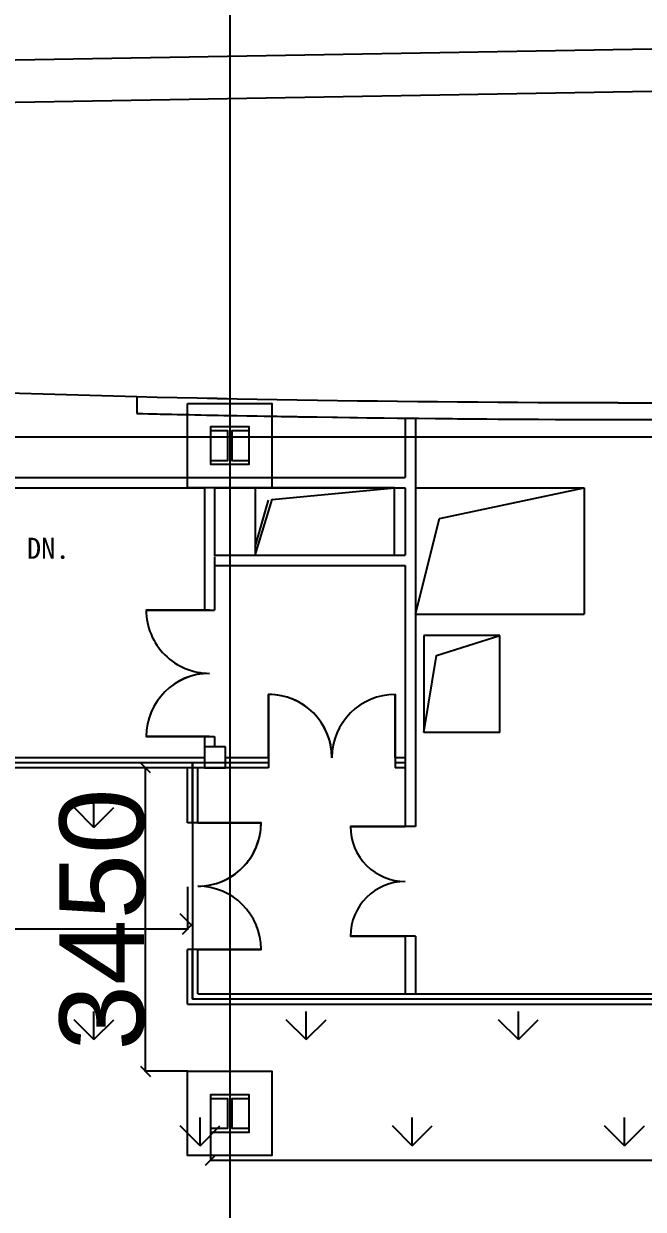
# Model space of a CAD drawing. Header units: inches. Extents: x -449189 to -231461, y -105857 to 48108.
# Drawn here: x -324290 to -316948, y -12643 to 1411 of the extents above; entities that cross this region are included whole.
import ezdxf

# ---------------------------------------------------------------- set-up
doc = ezdxf.new("R2010")
doc.units = ezdxf.units.IN
doc.header["$MEASUREMENT"] = 0
for name, color, linetype in [('DIM', 3, 'Continuous'), ('GRID', 8, 'Continuous'), ('HATCH', 90, 'Continuous'), ('L08-DR', 1, 'Continuous'), ('WALL', 255, 'Continuous')]:
    doc.layers.add(name, color=color, linetype=linetype)
doc.styles.add('BLKBLD', font='STXIHEI.TTF', dxfattribs={"height": 0.45})
doc.styles.get("Standard").update_dxf_attribs({"font": 'arial.ttf'})
doc.dimstyles.new('DIM-200MM', dxfattribs={"dimtxt": 1000, "dimasz": 120, "dimexe": 10, "dimexo": 10, "dimgap": 0.7, "dimtad": 1, "dimdec": 0, "dimrnd": 5, "dimzin": 1, "dimdsep": 46, "dimtxsty": 'Standard', "dimblk": 'OBLIQUE', "dimcen": 0.5, "dimdle": 1, "dimclrd": 256, "dimclre": 256, "dimclrt": 7, "dimaunit": 1, "dimadec": 0, "dimazin": 0, "dimtfac": 1, "dimtdec": 0, "dimtix": 1, "dimtmove": 2, "dimatfit": 3, "dimfxl": 0, "dimtolj": 1, "dimtzin": 1, "dimarcsym": 0})

# ---------------------------------------------------------------- blocks, each defined once
blk = doc.blocks.new('C1')
at = {"layer": 'L08-DR'}
blk.add_lwpolyline([(-500, 500), (500, 500), (500, -500), (-500, -500)], close=True, dxfattribs=at)
blk = doc.blocks.new('_Oblique')
at = {"color": 0, "linetype": 'ByBlock', "lineweight": -2}
blk.add_line((-0.5, -0.5), (0.5, 0.5), dxfattribs=at)
blk = doc.blocks.new('*D152')
at = {"layer": 'DEFPOINTS', "color": 0, "transparency": 16777216}
for p in [(-333448, -7410), (-322348, -7416), (-322348, -9320)]:
    blk.add_point(p, dxfattribs=at)
at = {"layer": 'DIM', "lineweight": -2, "transparency": 16777216}
for p, q in [((-333448, -8820), (-333448, -9330)), ((-322348, -8820), (-322348, -9330)), ((-333449, -9320), (-322347, -9320))]:
    blk.add_line(p, q, dxfattribs=at)
at = {"layer": 'DIM', "lineweight": -2, "transparency": 16777216, "xscale": 120, "yscale": 120, "zscale": 120, "rotation": 180}
blk.add_blockref('_Oblique', (-333448, -9320), dxfattribs=at)
at = {"layer": 'DIM', "lineweight": -2, "transparency": 16777216, "xscale": 120, "yscale": 120, "zscale": 120}
blk.add_blockref('_Oblique', (-322348, -9320), dxfattribs=at)
at = {"layer": 'DIM', "color": 7, "transparency": 16777216, "insert": (-327898, -8809), "char_height": 1000, "attachment_point": 5}
blk.add_mtext('\\A1;11100', dxfattribs=at)
blk = doc.blocks.new('*D153')
at = {"layer": 'DEFPOINTS', "color": 0, "transparency": 16777216}
for p in [(-322078, -10210), (-287948, -10210), (-287948, -12062)]:
    blk.add_point(p, dxfattribs=at)
at = {"layer": 'DIM', "lineweight": -2, "transparency": 16777216}
for p, q in [((-322078, -11562), (-322078, -12072)), ((-287948, -11562), (-287948, -12072)), ((-322079, -12062), (-287947, -12062))]:
    blk.add_line(p, q, dxfattribs=at)
at = {"layer": 'DIM', "lineweight": -2, "transparency": 16777216, "xscale": 120, "yscale": 120, "zscale": 120, "rotation": 180}
blk.add_blockref('_Oblique', (-322078, -12062), dxfattribs=at)
at = {"layer": 'DIM', "lineweight": -2, "transparency": 16777216, "xscale": 120, "yscale": 120, "zscale": 120}
blk.add_blockref('_Oblique', (-287948, -12062), dxfattribs=at)
at = {"layer": 'DIM', "color": 7, "transparency": 16777216, "insert": (-305013, -11550), "char_height": 1000, "attachment_point": 5}
blk.add_mtext('\\A1;34130', dxfattribs=at)
blk = doc.blocks.new('*D214')
at = {"layer": 'DEFPOINTS', "color": 0, "transparency": 16777216}
for p in [(-322847, -7410), (-321848, -7410), (-321848, -11007)]:
    blk.add_point(p, dxfattribs=at)
at = {"layer": 'DIM', "lineweight": -2, "transparency": 16777216}
for p, q in [((-322347, -7410), (-322857, -7410)), ((-322847, -11008), (-322847, -7409)), ((-322347, -11007), (-322857, -11007))]:
    blk.add_line(p, q, dxfattribs=at)
at = {"layer": 'DIM', "lineweight": -2, "transparency": 16777216, "xscale": 120, "yscale": 120, "zscale": 120}
for p, rotation in [((-322847, -7410), 90), ((-322847, -11007), 270)]:
    blk.add_blockref('_Oblique', p, dxfattribs=dict(at, rotation=rotation))
at = {"layer": 'DIM', "color": 7, "transparency": 16777216, "insert": (-323359, -9208), "char_height": 1000, "attachment_point": 5, "rotation": 90}
blk.add_mtext('\\A1;3450', dxfattribs=at)

msp = doc.modelspace()

# ---------------------------------------------------------------- hatches: boundary and pattern name
at = {"layer": 'HATCH'}
h = msp.add_hatch(dxfattribs=at)
h.set_pattern_fill('GRASS', color=141, scale=70, style=0)
h.set_pattern_definition([(90, (-380034.3, -67208.1), (-1257.235, 1257.235), [333.375, -2181.095]), (45, (-380034.3, -67208.1), (-1257.236, 1257.236), [333.375, -1444.625]), (135, (-380034.3, -67208.1), (-1257.236, -1257.236), [333.375, -1444.625])])
edge = h.paths.add_edge_path()
edge.add_line((-340288.2071, -11298.8439), (-336119.2455, -9723.545))
edge.add_line((-336119.2455, -9723.545), (-335508.3507, -9497.5812))
edge.add_line((-335508.3507, -9497.5812), (-335512.444, -2505.503))
edge.add_line((-335512.444, -2505.503), (-334540.4625, -2573.9117))
edge.add_line((-334540.4625, -2573.9117), (-333854.8554, -2620.0794))
edge.add_line((-333854.8554, -2620.0794), (-333388.2316, -2650.4541))
edge.add_line((-333388.2316, -2650.4541), (-333388.2149, -7349.5129))
edge.add_line((-333388.2149, -7349.5129), (-332068.2238, -7349.5128))
edge.add_line((-332068.2238, -7349.5128), (-332068.2228, -7069.5141))
edge.add_line((-332068.2228, -7069.5141), (-331148.2187, -7069.5112))
edge.add_line((-331148.2187, -7069.5112), (-331148.2187, -7349.5128))
edge.add_line((-331148.2187, -7349.5128), (-322288.2304, -7346.1635))
edge.add_line((-322288.2304, -7346.1635), (-322288.2225, -9562.3965))
edge.add_line((-322288.2225, -9562.3965), (-322288.2204, -10149.5262))
edge.add_line((-322288.2204, -10149.5262), (-311588.2352, -10149.5262))
edge.add_line((-311588.2352, -10149.5262), (-288008.221, -10149.5262))
edge.add_line((-288008.221, -10149.5262), (-288008.2228, -6519.5143))
edge.add_line((-288008.2228, -6519.5143), (-285608.2221, -6519.5142))
edge.add_line((-285608.2221, -6519.5142), (-285608.2214, -7289.542))
edge.add_line((-285608.2214, -7289.542), (-285448.2202, -7289.5149))
edge.add_line((-285448.2202, -7289.5149), (-285448.2432, -16605.3066))
edge.add_line((-285448.2432, -16605.3066), (-290895.3777, -16605.3066))
edge.add_line((-290895.3777, -16605.3066), (-289343.3241, -18123.0736))
edge.add_line((-289343.3241, -18123.0736), (-289343.3241, -21992.1764))
edge.add_line((-289343.3241, -21992.1764), (-290467.0658, -23134.5311))
edge.add_line((-290467.0658, -23134.5311), (-290498.1914, -37040.7856))
edge.add_line((-290498.1914, -37040.7856), (-289343.3241, -38157.4688))
edge.add_line((-289343.3241, -38157.4688), (-289346.7413, -41660.7129))
edge.add_line((-289346.7413, -41660.7129), (-290789.917, -43073.7458))
edge.add_line((-290789.917, -43073.7458), (-285498.3181, -43073.7458))
edge.add_line((-285498.3181, -43073.7458), (-285496.0031, -43115.8086))
edge.add_line((-285496.0031, -43115.8086), (-282687.0942, -45909.9083))
edge.add_line((-282687.0942, -45909.9083), (-276970.3509, -45904.7619))
edge.add_line((-276970.3509, -45904.7619), (-276970.3509, -48029.5128))
edge.add_line((-276970.3509, -48029.5128), (-285608.318, -48029.5128))
edge.add_line((-285608.318, -48029.5128), (-285608.3181, -52836.7162))
edge.add_line((-285608.3181, -52836.7162), (-286348.3155, -53015.517))
edge.add_line((-286348.3155, -53015.517), (-286516.7891, -53055.0808))
edge.add_line((-286516.7891, -53055.0808), (-287110.9356, -53191.2398))
edge.add_line((-287110.9356, -53191.2398), (-287636.3392, -53307.2906))
edge.add_line((-287636.3392, -53307.2906), (-288280.2221, -53443.9679))
edge.add_line((-288280.2221, -53443.9679), (-288782.4444, -53546.3581))
edge.add_line((-288782.4444, -53546.3581), (-289192.7738, -53627.2828))
edge.add_line((-289192.7738, -53627.2828), (-289609.1348, -53706.8959))
edge.add_line((-289609.1348, -53706.8959), (-290101.9463, -53797.883))
edge.add_line((-290101.9463, -53797.883), (-290653.7187, -53895.5982))
edge.add_line((-290653.7187, -53895.5982), (-291270.1366, -53999.5884))
edge.add_line((-291270.1366, -53999.5884), (-291699.1627, -54068.7553))
edge.add_line((-291699.1627, -54068.7553), (-292231.0385, -54150.8586))
edge.add_line((-292231.0385, -54150.8586), (-292875.9103, -54245.011))
edge.add_line((-292875.9103, -54245.011), (-293705.8929, -54357.525))
edge.add_line((-293705.8929, -54357.525), (-293995.7321, -54394.5262))
edge.add_line((-293995.7321, -54394.5262), (-294408.3241, -54445.1592))
edge.add_line((-294408.3241, -54445.1592), (-294408.3241, -53539.5795))
edge.add_line((-294408.3241, -53539.5795), (-300783.3181, -53539.5795))
edge.add_line((-300783.3181, -53539.5795), (-300783.3181, -54926.0554))
edge.add_line((-300783.3181, -54926.0554), (-300984.5052, -54932.0826))
edge.add_line((-300984.5052, -54932.0826), (-301461.242, -54944.1408))
edge.add_line((-301461.242, -54944.1408), (-302594.0659, -54960.253))
edge.add_line((-302594.0659, -54960.253), (-303474.0513, -54960.5922))
edge.add_line((-303474.0513, -54960.5922), (-304791.0427, -54941.2082))
edge.add_line((-304791.0427, -54941.2082), (-305176.7692, -54931.0136))
edge.add_line((-305176.7692, -54931.0136), (-305783.1151, -54910.8475))
edge.add_line((-305783.1151, -54910.8475), (-307476.4691, -54827.6872))
edge.add_line((-307476.4691, -54827.6872), (-308341.0607, -54769.9499))
edge.add_line((-308341.0607, -54769.9499), (-309838.7068, -54645.4082))
edge.add_line((-309838.7068, -54645.4082), (-310626.0552, -54567.4147))
edge.add_line((-310626.0552, -54567.4147), (-311469.8373, -54474.2138))
edge.add_line((-311469.8373, -54474.2138), (-312374.1162, -54363.242))
edge.add_line((-312374.1162, -54363.242), (-312476.3441, -54349.9727))
edge.add_line((-312476.3441, -54349.9727), (-312636.4866, -54328.8898))
edge.add_line((-312636.4866, -54328.8898), (-313090.9646, -54256.5062))
edge.add_line((-313090.9646, -54256.5062), (-313685.9245, -54148.7118))
edge.add_line((-313685.9245, -54148.7118), (-314664.5903, -53966.3051))
edge.add_line((-314664.5903, -53966.3051), (-315582.5073, -53789.4467))
edge.add_line((-315582.5073, -53789.4467), (-316457.9292, -53615.551))
edge.add_line((-316457.9292, -53615.551), (-317680.8645, -53364.051))
edge.add_line((-317680.8645, -53364.051), (-318715.3535, -53143.471))
edge.add_line((-318715.3535, -53143.471), (-319826.7598, -52898.452))
edge.add_line((-319826.7598, -52898.452), (-320519.3217, -52741.5431))
edge.add_line((-320519.3217, -52741.5431), (-321348.3155, -52549.4388))
edge.add_line((-321348.3155, -52549.4388), (-322096.6306, -52372.0072))
edge.add_line((-322096.6306, -52372.0072), (-322919.3065, -52172.5226))
edge.add_line((-322919.3065, -52172.5226), (-323528.6676, -52021.7675))
edge.add_line((-323528.6676, -52021.7675), (-324690.0906, -51727.3435))
edge.add_line((-324690.0906, -51727.3435), (-325741.8803, -51452.6499))
edge.add_line((-325741.8803, -51452.6499), (-326607.9305, -51220.6831))
edge.add_line((-326607.9305, -51220.6831), (-327359.6197, -51015.094))
edge.add_line((-327359.6197, -51015.094), (-328180.0259, -50786.18))
edge.add_line((-328180.0259, -50786.18), (-328941.3725, -50569.4966))
edge.add_line((-328941.3725, -50569.4966), (-329798.6195, -50320.5956))
edge.add_line((-329798.6195, -50320.5956), (-330205.1413, -50200.4623))
edge.add_line((-330205.1413, -50200.4623), (-330652.2059, -50066.5422))
edge.add_line((-330652.2059, -50066.5422), (-331102.5812, -49929.7113))
edge.add_line((-331102.5812, -49929.7113), (-331377.8045, -49845.1432))
edge.add_line((-331377.8045, -49845.1432), (-331988.6519, -49654.8606))
edge.add_line((-331988.6519, -49654.8606), (-333136.6276, -49287.5546))
edge.add_line((-333136.6276, -49287.5546), (-333995.7574, -49004.3186))
edge.add_line((-333995.7574, -49004.3186), (-334680.7346, -48773.3357))
edge.add_line((-334680.7346, -48773.3357), (-335777.3888, -48393.9214))
edge.add_line((-335777.3888, -48393.9214), (-336572.2598, -48111.4636))
edge.add_line((-336572.2598, -48111.4636), (-337362.1185, -47824.53))
edge.add_line((-337362.1185, -47824.53), (-338274.9824, -47485.0795))
edge.add_line((-338274.9824, -47485.0795), (-339501.5617, -47015.6204))
edge.add_line((-339501.5617, -47015.6204), (-340348.3181, -46674.0196))
edge.add_line((-340348.3181, -46674.0196), (-340924.1168, -46451.7427))
edge.add_line((-340924.1168, -46451.7427), (-341956.4836, -46029.3034))
edge.add_line((-341956.4836, -46029.3034), (-343181.5851, -45513.3685))
edge.add_line((-343181.5851, -45513.3685), (-344012.137, -45154.455))
edge.add_line((-344012.137, -45154.455), (-344856.511, -44781.9126))
edge.add_line((-344856.511, -44781.9126), (-345617.4163, -44439.52))
edge.add_line((-345617.4163, -44439.52), (-346395.6587, -44082.7138))
edge.add_line((-346395.6587, -44082.7138), (-347363.8794, -43629.3731))
edge.add_line((-347363.8794, -43629.3731), (-348780.7275, -42888.3236))
edge.add_line((-348780.7275, -42888.3236), (-349298.3176, -42888.3236))
edge.add_line((-349298.3176, -42888.3236), (-349298.3135, -15241.5566))
edge.add_line((-349298.3135, -15241.5566), (-345735.4049, -13623.97))
edge.add_line((-345735.4049, -13623.97), (-344247.3098, -12964.3974))
edge.add_line((-344247.3098, -12964.3974), (-342967.66, -12411.9553))
edge.add_line((-342967.66, -12411.9553), (-342295.9956, -12127.3872))
edge.add_line((-342295.9956, -12127.3872), (-341103.1645, -11631.0893))
edge.add_line((-341103.1645, -11631.0893), (-340288.2156, -11298.6419))

# ---------------------------------------------------------------- linework, layer by layer
at = {"color": 5}
for points in [[(-340288.2071, -11298.8439), (-336119.2455, -9723.545), (-335508.3507, -9497.5812), (-335512.444, -2505.503), (-334540.4625, -2573.9117), (-333854.8554, -2620.0794), (-333388.2316, -2650.4541), (-333388.2149, -7349.5129), (-332068.2238, -7349.5128), (-332068.2228, -7069.5141), (-331148.2187, -7069.5112), (-331148.2187, -7349.5128), (-322288.2304, -7346.1635), (-322288.2304, -7346.1635), (-322288.2225, -9562.3965), (-322288.2204, -10149.5262), (-311588.2352, -10149.5262), (-288008.221, -10149.5262)], [(-334540.2136, -2573.9117), (-333854.6065, -2620.0794), (-333387.9828, -2650.4541), (-333387.966, -7349.5129), (-332067.9749, -7349.5128), (-332067.9739, -7069.5141), (-331147.9698, -7069.5112), (-331147.9698, -7349.5128), (-322287.9815, -7346.1635), (-322287.9815, -7346.1635), (-322287.9736, -9562.3965), (-322287.9716, -10149.5262), (-311587.9864, -10149.5262), (-288007.9721, -10149.5262)]]:
    msp.add_lwpolyline(points, dxfattribs=at)
at = {"layer": 'GRID'}
for p, q in [((-321848.203, 3188.9239), (-321848.203, -66985.2816)), ((-366848.203, -3485.2816), (-267848.203, -3485.2816))]:
    msp.add_line(p, q, dxfattribs=at)
at = {"layer": 'WALL', "color": 0}
for p, q in [((-358347.963, 395.1051), (-315347.9542, 1137.199)), ((-356181.1862, -67.5751), (-315347.9542, 637.1246)), ((-325151.1823, -2947.4648), (-322947.9627, -3009.0321)), ((-325151.1737, -2947.6669), (-322947.9542, -3009.2342)), ((-322947.9627, -3009.0321), (-322947.9627, -3209.0937)), ((-322947.9542, -3009.2342), (-322947.9542, -3209.2957)), ((-319767.9643, -3264.691), (-319767.9641, -3969.715)), ((-319767.9621, -3263.2486), (-319767.9641, -3969.715)), ((-319647.9621, -3264.6433), (-319647.9762, -8105.9322)), ((-319647.9643, -3266.0858), (-319647.9738, -7283.7487)), ((-330667.9697, -3969.714), (-319767.9641, -3969.715)), ((-330667.9697, -3969.714), (-319767.9641, -3969.715)), ((-330547.9693, -4089.7139), (-322147.9631, -4089.7148)), ((-330547.9693, -4089.7139), (-322147.9631, -4089.7148)), ((-322147.9631, -4089.7148), (-322147.9657, -5539.7145)), ((-322147.9631, -4089.7148), (-322147.9657, -5539.7145)), ((-322147.9545, -4089.9169), (-322147.9571, -5539.9166)), ((-322027.9631, -4089.7148), (-322027.9647, -4889.73)), ((-322027.9631, -4089.7148), (-319767.9645, -4089.715)), ((-322027.9631, -4089.7148), (-319767.9645, -4089.715)), ((-322027.9545, -4089.9169), (-322027.9559, -4789.9283)), ((-322027.9457, -4095.8832), (-322027.9474, -4895.8984)), ((-321547.9522, -4089.9331), (-321547.9537, -4789.9297)), ((-319767.9645, -4089.715), (-319767.9668, -4889.7349)), ((-319767.9645, -4089.715), (-319767.9668, -4889.7349)), ((-319647.9645, -4089.7283), (-319647.9688, -5589.7283)), ((-319647.9645, -4089.7283), (-317647.9645, -4089.7283)), ((-319362.6577, -4454.4248), (-317647.9645, -4089.7283)), ((-317647.9645, -4089.7283), (-317647.9688, -5589.7283)), ((-321547.9537, -4789.9297), (-321390.3061, -4235.273)), ((-319647.9688, -5589.7283), (-319362.6577, -4454.4248)), ((-322027.9647, -4889.73), (-319767.9668, -4889.7349)), ((-322027.9647, -4889.73), (-319767.9668, -4889.7349)), ((-322027.9563, -4909.9283), (-322027.9571, -5539.9169)), ((-322027.965, -5009.73), (-322027.9657, -5539.7149)), ((-322027.965, -5009.73), (-322027.9657, -5539.7149)), ((-322027.965, -5009.73), (-319767.9672, -5009.735)), ((-322027.965, -5009.73), (-319767.9672, -5009.735)), ((-319767.9672, -5009.735), (-319767.9762, -8105.9322)), ((-319767.9672, -5009.735), (-319767.9738, -7289.7151)), ((-322147.9657, -5539.7145), (-322027.9657, -5539.7149)), ((-322147.9657, -5539.7145), (-322027.9657, -5539.7149)), ((-322147.9571, -5539.9166), (-322027.9571, -5539.9169)), ((-319647.9688, -5589.7283), (-317647.9688, -5589.7283)), ((-319547.9688, -5839.7283), (-319547.9688, -6989.7283)), ((-318647.9688, -5839.7283), (-319547.9688, -5839.7283)), ((-318647.9688, -6989.7283), (-318647.9688, -5839.7283)), ((-318647.9688, -6989.7283), (-319547.9688, -6989.7283)), ((-322147.97, -7039.7145), (-322147.9712, -7159.7148)), ((-322147.97, -7039.7145), (-322147.9712, -7159.7148)), ((-322147.97, -7039.7145), (-322027.97, -7039.7149)), ((-322147.97, -7039.7145), (-322027.97, -7039.7149)), ((-322147.9614, -7039.9166), (-322147.9626, -7159.9169)), ((-322147.9614, -7039.9166), (-322027.9614, -7039.9169)), ((-322147.9601, -7159.9171), (-322147.9601, -7409.9171)), ((-321897.9601, -7159.9171), (-322147.9601, -7159.9171)), ((-322027.97, -7039.7149), (-322027.9712, -7159.7151)), ((-322027.97, -7039.7149), (-322027.9712, -7159.7151)), ((-322027.9614, -7039.9169), (-322027.9626, -7159.9171)), ((-321897.9601, -7409.9171), (-321897.9601, -7159.9171)), ((-322147.9687, -7289.7148), (-330547.9594, -7289.714)), ((-322147.9687, -7289.7148), (-330547.9594, -7289.714)), ((-321387.9738, -7289.7149), (-321897.9687, -7289.7149)), ((-321387.9738, -7289.7149), (-321897.9687, -7289.7149)), ((-321387.9652, -7289.917), (-321897.9601, -7289.9169)), ((-321387.9738, -7289.7149), (-321387.9741, -7409.7147)), ((-321387.9738, -7289.7149), (-321387.9741, -7409.7147)), ((-321387.9652, -7289.917), (-321387.9655, -7409.9168)), ((-319887.9738, -7289.7151), (-319887.9741, -7409.7147)), ((-319887.9738, -7289.7151), (-319887.9741, -7409.7147)), ((-319767.9738, -7289.7151), (-319887.9738, -7289.7151)), ((-319767.9738, -7289.7151), (-319887.9738, -7289.7151)), ((-319887.9258, -7289.7151), (-319887.9261, -7409.7147)), ((-319767.9258, -7289.7151), (-319887.9258, -7289.7151)), ((-321387.9741, -7409.7147), (-331207.9612, -7409.7149)), ((-321387.9741, -7409.7147), (-331207.9612, -7409.7149)), ((-321387.9741, -7349.7147), (-331147.9612, -7349.7149)), ((-322347.9704, -8062.7472), (-322347.9727, -7415.5865)), ((-322287.9704, -8062.747), (-322287.9729, -7346.3656)), ((-322227.9704, -8062.7472), (-322227.9727, -7415.5861)), ((-322147.9601, -7409.9171), (-321897.9601, -7409.9171)), ((-319767.9741, -7349.7147), (-319887.9741, -7349.7147)), ((-319767.9741, -7409.7147), (-319887.9741, -7409.7147)), ((-319767.9741, -7409.7147), (-319887.9741, -7409.7147)), ((-319767.9261, -7409.7147), (-319887.9261, -7409.7147)), ((-319768.0221, -7343.7487), (-319768.0221, -7349.7147)), ((-319767.9741, -7403.7487), (-319767.9741, -7409.7147)), ((-319767.9741, -7403.7487), (-319767.9741, -7409.7147)), ((-319767.9261, -7403.7487), (-319767.9261, -7409.7147)), ((-322227.9655, -8062.7472), (-322347.9704, -8062.7472)), ((-319647.9762, -8105.9322), (-319767.9836, -8105.9322)), ((-319768.1608, -9406.3541), (-319768.1628, -10089.5098)), ((-319647.8932, -9406.5727), (-319767.8932, -9406.5727)), ((-319647.9799, -9406.5727), (-319647.9819, -10089.7283)), ((-322347.9627, -10209.7283), (-322347.9651, -9562.5986)), ((-322227.7678, -9562.5986), (-322347.9651, -9562.5986)), ((-322287.963, -10149.7283), (-322287.9651, -9562.5984)), ((-322227.9632, -10089.7283), (-322227.9651, -9562.5986)), ((-322227.9632, -10089.7283), (-288067.9635, -10089.7283)), ((-322347.9627, -10209.7283), (-287947.9635, -10209.7283)), ((-322287.963, -10149.7283), (-287947.9635, -10149.7283))]:
    msp.add_line(p, q, dxfattribs=at)
for points in [[(-322347.9542, -3089.9304), (-321347.9542, -3089.9304), (-321347.9542, -4089.9304), (-322347.9542, -4089.9304)], [(-322072.9542, -3814.9304), (-322072.9542, -3764.9304), (-321872.9542, -3764.9304), (-321872.9542, -3414.9304), (-322072.9542, -3414.9304), (-322072.9542, -3364.9304), (-321622.9542, -3364.9304), (-321622.9542, -3414.9304), (-321822.9542, -3414.9304), (-321822.9542, -3764.9304), (-321622.9542, -3764.9304), (-321622.9542, -3814.9304)], [(-322072.9542, -3364.9304), (-321622.9542, -3364.9304), (-321622.9542, -3814.9304), (-322072.9542, -3814.9304)], [(-321547.9608, -4889.731), (-319897.9608, -4889.731), (-319897.9608, -4089.731), (-321547.9608, -4089.731)], [(-321547.9608, -4889.731), (-319897.9608, -4889.731), (-319897.9608, -4089.731), (-321547.9608, -4089.731)], [(-321897.9687, -7159.7151), (-322147.9687, -7159.7151), (-322147.9687, -7409.7151), (-321897.9687, -7409.7151)], [(-321897.9687, -7159.7151), (-322147.9687, -7159.7151), (-322147.9687, -7409.7151), (-321897.9687, -7409.7151)], [(-321897.9601, -7159.9171), (-322147.9601, -7159.9171), (-322147.9601, -7409.9171), (-321897.9601, -7409.9171)], [(-322347.9542, -11006.8347), (-321347.9542, -11006.8347), (-321347.9542, -12006.8347), (-322347.9542, -12006.8347)], [(-322072.9542, -11731.8347), (-322072.9542, -11681.8347), (-321872.9542, -11681.8347), (-321872.9542, -11331.8347), (-322072.9542, -11331.8347), (-322072.9542, -11281.8347), (-321622.9542, -11281.8347), (-321622.9542, -11331.8347), (-321822.9542, -11331.8347), (-321822.9542, -11681.8347), (-321622.9542, -11681.8347), (-321622.9542, -11731.8347)], [(-322072.9542, -11281.8347), (-321622.9542, -11281.8347), (-321622.9542, -11731.8347), (-322072.9542, -11731.8347)]]:
    msp.add_lwpolyline(points, close=True, dxfattribs=at)
for points in [[(-321547.9608, -4889.731), (-321346.6491, -4230.2902), (-319897.9608, -4089.731)], [(-322088.0157, -5539.7647), (-322088.0157, -5539.8047), (-322837.9257, -5539.8025), (-322837.9257, -5539.7625), (-322088.0157, -5539.7647)], [(-322088.0157, -5539.7647), (-322088.0157, -5539.8047), (-322837.9257, -5539.8025), (-322837.9257, -5539.7625), (-322088.0157, -5539.7647)], [(-322088.0071, -5539.9668), (-322088.0071, -5540.0068), (-322837.9171, -5540.0046), (-322837.9171, -5539.9646), (-322088.0071, -5539.9668)], [(-322088.0157, -5539.7147), (-322088.0157, -5539.7547), (-322087.9157, -5539.7547), (-322087.9157, -5539.7147)], [(-322088.0157, -5539.7147), (-322088.0157, -5539.7547), (-322087.9157, -5539.7547), (-322087.9157, -5539.7147)], [(-322088.0071, -5539.9168), (-322088.0071, -5539.9568), (-322087.9071, -5539.9568), (-322087.9071, -5539.9168)], [(-319547.9688, -6989.7283), (-319400.4146, -6079.0346), (-318647.9688, -5839.7283)], [(-321387.8738, -7289.7107), (-321387.8338, -7289.7107), (-321387.8316, -6539.8007), (-321387.8716, -6539.8007), (-321387.8738, -7289.7107)], [(-321387.8738, -7289.7107), (-321387.8338, -7289.7107), (-321387.8316, -6539.8007), (-321387.8716, -6539.8007), (-321387.8738, -7289.7107)], [(-321387.8652, -7289.9128), (-321387.8252, -7289.9128), (-321387.823, -6540.0028), (-321387.863, -6540.0028), (-321387.8652, -7289.9128)], [(-319887.9738, -7289.7151), (-319888.0138, -7289.7151), (-319888.0116, -6539.8051), (-319887.9716, -6539.8051), (-319887.9738, -7289.7151)], [(-319887.9738, -7289.7151), (-319888.0138, -7289.7151), (-319888.0116, -6539.8051), (-319887.9716, -6539.8051), (-319887.9738, -7289.7151)], [(-322088.02, -7039.6647), (-322088.02, -7039.6247), (-322837.93, -7039.6225), (-322837.93, -7039.6625), (-322088.02, -7039.6647)], [(-322088.02, -7039.6647), (-322088.02, -7039.6247), (-322837.93, -7039.6225), (-322837.93, -7039.6625), (-322088.02, -7039.6647)], [(-322088.0114, -7039.8668), (-322088.0114, -7039.8268), (-322837.9214, -7039.8246), (-322837.9214, -7039.8646), (-322088.0114, -7039.8668)], [(-322088.02, -7039.7147), (-322088.02, -7039.6747), (-322087.92, -7039.6747), (-322087.92, -7039.7147)], [(-322088.02, -7039.7147), (-322088.02, -7039.6747), (-322087.92, -7039.6747), (-322087.92, -7039.7147)], [(-322088.0114, -7039.9168), (-322088.0114, -7039.8768), (-322087.9114, -7039.8768), (-322087.9114, -7039.9168)], [(-322227.9655, -8062.7072), (-322227.9655, -8062.7472), (-321478.0555, -8062.7494), (-321478.0555, -8062.7094), (-322227.9655, -8062.7072)], [(-322227.7635, -8062.6986), (-322227.7635, -8062.7386), (-321477.8535, -8062.7408), (-321477.8535, -8062.7008), (-322227.7635, -8062.6986)], [(-322227.7635, -8062.6986), (-322227.7635, -8062.7386), (-321477.8535, -8062.7408), (-321477.8535, -8062.7008), (-322227.7635, -8062.6986)], [(-319768.0703, -8105.9755), (-319768.0703, -8106.0102), (-320418.2423, -8106.0083), (-320418.2423, -8105.9736), (-319768.0703, -8105.9755)], [(-319768.0703, -8105.9755), (-319768.0703, -8106.0102), (-320418.2423, -8106.0083), (-320418.2423, -8105.9736), (-319768.0703, -8105.9755)], [(-319768.0629, -8106.1507), (-319768.0629, -8106.1854), (-320418.2348, -8106.1835), (-320418.2348, -8106.1488), (-319768.0629, -8106.1507)], [(-319768.0703, -8105.9322), (-319768.0703, -8105.9669), (-319767.9836, -8105.9669), (-319767.9836, -8105.9322)], [(-319768.0703, -8105.9322), (-319768.0703, -8105.9669), (-319767.9836, -8105.9669), (-319767.9836, -8105.9322)], [(-319768.0629, -8106.1074), (-319768.0629, -8106.142), (-319767.9762, -8106.142), (-319767.9762, -8106.1074)], [(-319768.0741, -9406.3888), (-319768.0741, -9406.3541), (-320418.2461, -9406.3523), (-320418.2461, -9406.3869), (-319768.0741, -9406.3888)], [(-319768.0741, -9406.3888), (-319768.0741, -9406.3541), (-320418.2461, -9406.3523), (-320418.2461, -9406.3869), (-319768.0741, -9406.3888)], [(-319768.0666, -9406.564), (-319768.0666, -9406.5293), (-320418.2386, -9406.5274), (-320418.2386, -9406.5621), (-319768.0666, -9406.564)], [(-319768.0741, -9406.4322), (-319768.0741, -9406.3975), (-319767.9874, -9406.3975), (-319767.9874, -9406.4322)], [(-319768.0741, -9406.4322), (-319768.0741, -9406.3975), (-319767.9874, -9406.3975), (-319767.9874, -9406.4322)], [(-319768.0666, -9406.6074), (-319768.0666, -9406.5727), (-319767.9799, -9406.5727), (-319767.9799, -9406.6074)], [(-322227.7678, -9562.5986), (-322227.7678, -9562.5586), (-321477.8578, -9562.5608), (-321477.8578, -9562.6008), (-322227.7678, -9562.5986)], [(-322227.7678, -9562.5986), (-322227.7678, -9562.5586), (-321477.8578, -9562.5608), (-321477.8578, -9562.6008), (-322227.7678, -9562.5986)]]:
    msp.add_lwpolyline(points, dxfattribs=at)
for centre, radius, start, end in [((-316833.0028, 255270.533), 258351.9431, 268.643733361, 270.329472826), ((-316832.9942, 255270.3309), 258351.9431, 268.643733373, 270.329472821), ((-316833.0028, 255270.5274), 258551.9431, 268.644782702, 270.329090516), ((-316832.9942, 255270.3254), 258551.9431, 268.644782692, 268.888602204), ((-316832.9942, 255270.3254), 258551.9431, 268.888602204, 270.329090527), ((-322088.0157, -5539.8047), 749.91, 179.99983363, 269.99983365), ((-322088.0157, -5539.8047), 749.91, 179.99983363, 269.99983365), ((-322088.0071, -5540.0068), 749.91, 179.99983364, 269.99983364), ((-322088.02, -7039.6247), 749.91, 89.99983365, 179.99983363), ((-322088.02, -7039.6247), 749.91, 89.99983365, 179.99983363), ((-322088.0114, -7039.8268), 749.91, 89.99983364, 179.99983364), ((-321387.8338, -7289.7107), 749.91, 359.99983363, 89.99983365), ((-321387.8338, -7289.7107), 749.91, 359.99983363, 89.99983365), ((-321387.8252, -7289.9128), 749.91, 359.99983364, 89.99983364), ((-319888.0138, -7289.7151), 749.91, 89.99983365, 179.99983363), ((-319888.0138, -7289.7151), 749.91, 89.99983365, 179.99983363), ((-322227.9655, -8062.7472), 749.91, 269.99983364, 359.99983364), ((-322227.7635, -8062.7386), 749.91, 269.99983363, 359.99983365), ((-322227.7635, -8062.7386), 749.91, 269.99983363, 359.99983365), ((-319768.0703, -8106.0102), 650.172, 179.99983363, 269.99983365), ((-319768.0703, -8106.0102), 650.172, 179.99983363, 269.99983365), ((-319768.0629, -8106.1854), 650.172, 179.99983364, 269.99983364), ((-322227.7678, -9562.5586), 749.91, 359.99983365, 89.99983363), ((-322227.7678, -9562.5586), 749.91, 359.99983365, 89.99983363), ((-319768.0741, -9406.3541), 650.172, 89.99983365, 179.99983363), ((-319768.0741, -9406.3541), 650.172, 89.99983365, 179.99983363), ((-319768.0666, -9406.5293), 650.172, 89.99983364, 179.99983364)]:
    msp.add_arc(centre, radius, start, end, dxfattribs=at)

# ---------------------------------------------------------------- block references
for p in [(-321847.9627, -3589.7283), (-321847.9627, -3589.7283), (-321847.9627, -11506.6327)]:
    msp.add_blockref('C1', p, dxfattribs=at)

# ---------------------------------------------------------------- texts
at = {"layer": 'WALL', "color": 0, "style": 'BLKBLD'}
msp.add_text('DN.', height=250, dxfattribs=at).set_placement((-324253.5871, -4932.088))

# ---------------------------------------------------------------- dimensions: what is measured, and where the dimension line sits
at = {"layer": 'DIM', "color": 0}
for base, p1, p2, picture, middle in [((-322347.9727, -9320.0761), (-333447.9572, -7409.7149), (-322347.9727, -7415.5865), '*D152', (-327897.965, -8808.8032)), ((-287947.9635, -12062.0761), (-322077.9529, -10209.7283), (-287947.9635, -10209.7283), '*D153', (-305012.9582, -11550.4621))]:
    dim = msp.add_linear_dim(base=base, p1=p1, p2=p2, dimstyle='DIM-200MM', dxfattribs=at)
    dim.commit()
    dim.dimension.update_dxf_attribs({"geometry": picture, "text_midpoint": middle})
dim = msp.add_aligned_dim(p1=(-321848.203, -11006.8347), p2=(-321848.203, -7409.7148), distance=999.1621, text='3450', dimstyle='DIM-200MM', dxfattribs=at)
dim.commit()
dim.dimension.update_dxf_attribs({"geometry": '*D214', "text_midpoint": (-323358.9792, -9208.2747)})

doc.saveas('drawing.dxf')
